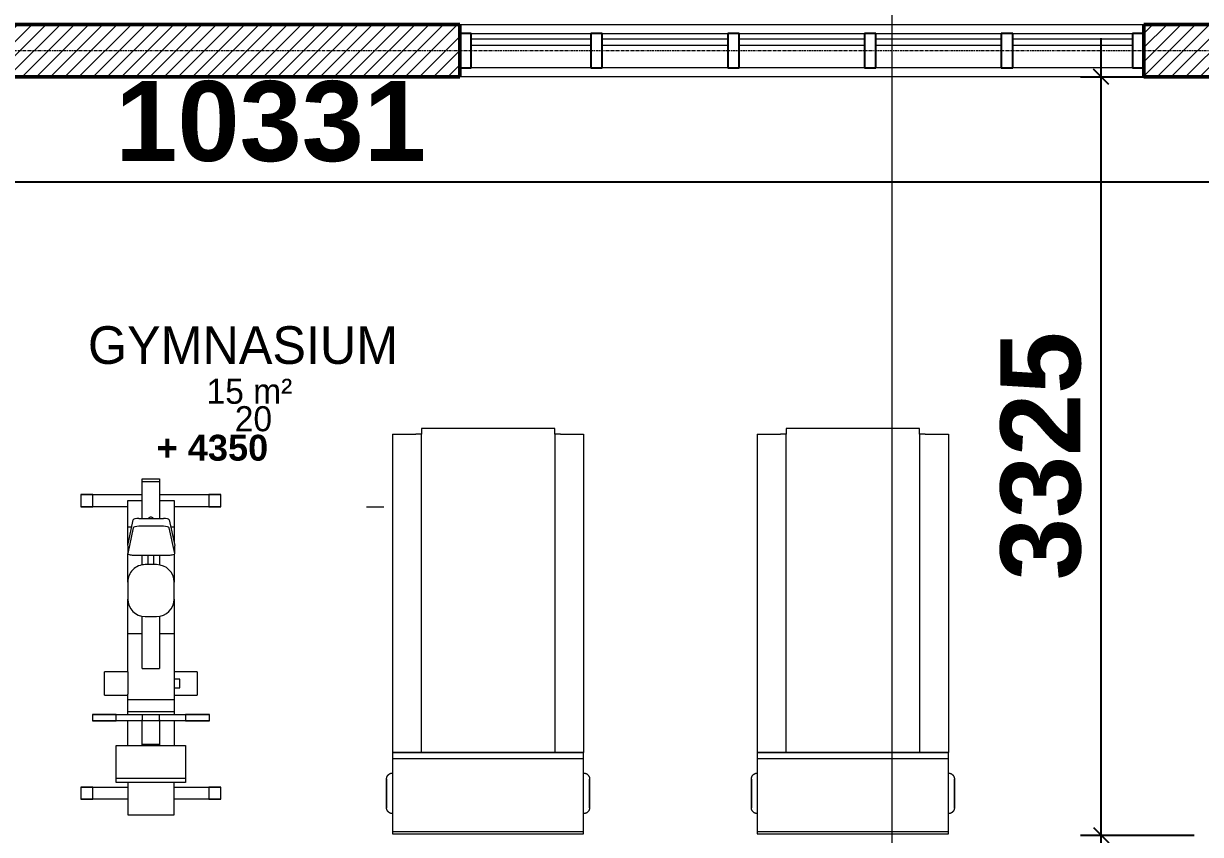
# Model space of a CAD drawing. Header units: inches. Extents: x 22 to 382261, y 22 to 371281.
# Drawn here: x 32001 to 37163, y 178305 to 181861 of the extents above; entities that cross this region are included whole.
import ezdxf

# ---------------------------------------------------------------- set-up
doc = ezdxf.new("R2010")
doc.units = ezdxf.units.IN
doc.header["$MEASUREMENT"] = 0
doc.linetypes.add('Grid Line 1_2_', pattern=[22.225, 12.7, -3.175, 3.175, -3.175])
for name, color, linetype, lineweight in [('A-ANNO-DIMS', 211, 'Continuous', 9), ('A-AREA-IDEN', 2, 'Continuous', 9), ('A-GLAZ-CURT', 52, 'Continuous', 9), ('A-GLAZ-CWMG', 51, 'Continuous', 9), ('A-WALL-PATT', 111, 'Continuous', 9), ('G-ANNO-DIMS', 111, 'Continuous', 9), ('G-ANNO-SYMB', 111, 'Continuous', 9), ('I-WALL', 2, 'Continuous', 9), ('Q-SPCQ', 91, 'Continuous', 9), ('S-GRID', 1, 'Continuous', 9)]:
    doc.layers.add(name, color=color, linetype=linetype, lineweight=lineweight)
doc.styles.add('Arial_B', font='arialbd.ttf', dxfattribs={"height": 350.793651})
doc.styles.add('Arial_B_1', font='arialbd.ttf', dxfattribs={"height": 180.555556})
doc.styles.add('Century Gothic_1', font='GOTHIC.TTF', dxfattribs={"height": 1})
doc.styles.add('Gill Sans MT', font='GIL_____.TTF', dxfattribs={"height": 262.5})
doc.dimstyles.new('2', dxfattribs={"dimscale": 304.8, "dimtxt": 346.888196, "dimasz": 0.221354, "dimexe": 1.338583, "dimexo": 0.0625, "dimgap": 0.278871, "dimtad": 1, "dimdec": 0, "dimzin": 0, "dimdsep": 46, "dimtxsty": 'Arial_B', "dimblk1": 'OBLIQUE', "dimblk2": 'OBLIQUE', "dimsah": 1, "dimcen": 0.09, "dimdle": 0.557743, "dimazin": 0, "dimtfac": 1, "dimtdec": 4, "dimtix": 1, "dimtmove": 0, "dimatfit": 3, "dimfxl": 0.557743, "dimfxlon": 1, "dimtvp": 1, "dimtolj": 1, "dimtzin": 0, "dimarcsym": 2})

# ---------------------------------------------------------------- blocks, each defined once
blk = doc.blocks.new('System Panel - Glazed-443222-02-FIRST FLOOR DIM - PART B')
at = {"layer": 'A-GLAZ-CURT', "lineweight": 18}
for p, q in [((262.5, -24.5), (-262.5, -24.5)), ((-262.5, -24.5), (-262.5, -49.5)), ((-262.5, -49.5), (262.5, -49.5)), ((262.5, -49.5), (262.5, -24.5))]:
    blk.add_line(p, q, dxfattribs=at)
blk = doc.blocks.new('System Panel - Glazed-443223-02-FIRST FLOOR DIM - PART B')
at = {"layer": 'A-GLAZ-CURT', "lineweight": 18}
for p, q in [((275, -24.5), (-275, -24.5)), ((-275, -24.5), (-275, -49.5)), ((-275, -49.5), (275, -49.5)), ((275, -49.5), (275, -24.5))]:
    blk.add_line(p, q, dxfattribs=at)
blk = doc.blocks.new('Rectangular Mullion - 50 x 150mm-443214-02-FIRST FLOOR DIM - PART B')
at = {"layer": 'A-GLAZ-CWMG'}
for p, q in [((9881.2, 12198.2), (10406.2, 12198.2)), ((10406.2, 12048.2), (9881.2, 12048.2))]:
    blk.add_line(p, q, dxfattribs=at)
blk = doc.blocks.new('Rectangular Mullion - 50 x 150mm-443215-02-FIRST FLOOR DIM - PART B')
at = {"layer": 'A-GLAZ-CWMG'}
for p, q in [((9281.2, 12198.2), (9831.2, 12198.2)), ((9831.2, 12048.2), (9281.2, 12048.2))]:
    blk.add_line(p, q, dxfattribs=at)
blk = doc.blocks.new('Rectangular Mullion - 50 x 150mm-443226-02-FIRST FLOOR DIM - PART B')
at = {"layer": 'A-GLAZ-CWMG', "lineweight": 25}
for p, q in [((-50, 75), (0, 75)), ((-50, -75), (-50, 75)), ((0, 75), (0, -75)), ((0, -75), (-50, -75))]:
    blk.add_line(p, q, dxfattribs=at)
blk = doc.blocks.new('Rectangular Mullion - 50 x 150mm-443218-02-FIRST FLOOR DIM - PART B')
at = {"layer": 'A-GLAZ-CWMG', "lineweight": 25}
for p, q in [((-25, 75), (25, 75)), ((-25, -75), (-25, 75)), ((25, 75), (25, -75)), ((25, -75), (-25, -75))]:
    blk.add_line(p, q, dxfattribs=at)
blk = doc.blocks.new('Rectangular Mullion - 50 x 150mm-V7-02-FIRST FLOOR DIM - PART B')
at = {"layer": 'A-GLAZ-CWMG', "lineweight": 25}
for p, q in [((-25, 75), (25, 75)), ((-25, -75), (-25, 75)), ((25, 75), (25, -75)), ((25, -75), (-25, -75))]:
    blk.add_line(p, q, dxfattribs=at)
blk = doc.blocks.new('Rectangular Mullion - 50 x 150mm-443228-02-FIRST FLOOR DIM - PART B')
at = {"layer": 'A-GLAZ-CWMG', "lineweight": 25}
for p, q in [((0, 75), (-50, 75)), ((-50, 75), (-50, -75)), ((0, -75), (0, 75)), ((-50, -75), (0, -75))]:
    blk.add_line(p, q, dxfattribs=at)
blk = doc.blocks.new('Bike-Excercise_Reed - Bike-Excercise_Reed-714075-02-FIRST FLOOR DIM - PART B')
at = {"layer": 'Q-SPCQ'}
for p, q in [((-655.6, 307.1), (-655.6, 254.8)), ((-601.7, 307.1), (-655.6, 307.1)), ((-654, 305.6), (-654, 101.6)), ((-603.2, 101.6), (-603.2, 305.6)), ((-601.7, 254.8), (-601.7, 307.1)), ((627.1, 307), (627.1, 254.8)), ((681, 307), (627.1, 307)), ((628.7, 305.6), (628.7, 101.6)), ((679.5, 38.1), (679.5, 305.6)), ((681, 254.8), (681, 307)), ((-655.6, 254.8), (-601.7, 254.8)), ((-312.1, 256.5), (-312.1, 152.4)), ((-283.5, 256.5), (-312.1, 256.5)), ((-310.4, 254.8), (-310.4, -254.8)), ((-285, -254.8), (-285, 254.8)), ((-283.5, 152.4), (-283.5, 256.5)), ((627.1, 254.8), (681, 254.8)), ((-198.4, 203.2), (-198.4, 101.6)), ((-96.8, 101.6), (-96.8, 203.2)), ((-581.4, 152.4), (-563.4, 152.4)), ((-581.4, -152.4), (-581.4, 152.4)), ((-563.4, 152.4), (-419.7, 152.4)), ((-563.4, 152.4), (-563.4, -152.4)), ((-419.7, 152.4), (-419.7, -152.4)), ((-312.1, 152.4), (-283.5, 152.4)), ((-723.6, 101.6), (-723.6, -101.6)), ((-581.4, 101.6), (-723.6, 101.6)), ((-419.7, 101.6), (-310.4, 101.6)), ((-285.1, 101.6), (-270.5, 101.6)), ((-270.5, 101.6), (-218.1, 101.6)), ((-270.5, 101.6), (-270.5, -101.6)), ((-270.5, 101.6), (-270.5, -101.6)), ((-218.1, 101.6), (-194.7, 101.6)), ((-218.1, 101.6), (-218.1, -101.6)), ((-96.8, 101.6), (71, 101.6)), ((71, 101.6), (222.3, 101.6)), ((71, 101.6), (71, 38.1)), ((297.2, 101.6), (222.3, 101.6)), ((297.2, 101.6), (422.7, 101.6)), ((415.5, 76.3), (415.5, -79.1)), ((456.4, 101.7), (422.1, 101.7)), ((535.5, 77.5), (422.4, 101.7)), ((456.8, 101.7), (569.8, 77.5)), ((457, 101.6), (537.2, 101.6)), ((537.2, 101.6), (654.1, 101.6)), ((537.2, 84.5), (537.2, 101.6)), ((541.7, -55), (541.7, 52.2)), ((576, 52.2), (576, -55)), ((654.1, 101.6), (654.1, 38.1)), ((-419.7, 38.1), (-414.4, 38.1)), ((-414.4, 38.1), (-306.7, 38.1)), ((-414.4, 38.1), (-414.4, -38.1)), ((-304.1, 38.1), (-306.6, 38.1)), ((-301, 38.1), (-304, 38.1)), ((-297.7, 38.1), (-300.9, 38.1)), ((-284.9, 38.1), (-297.6, 38.1)), ((-284.9, -38.1), (-284.9, 38.1)), ((-82.4, 38.1), (147.7, 38.1)), ((-82.4, 38.1), (-82.4, -38.1)), ((146.1, 25.4), (146.1, -25.4)), ((371.8, 38.1), (415.5, 38.1)), ((373.4, -25.4), (373.4, 25.4)), ((412.3, 12.7), (373.4, 12.7)), ((412.3, 12.7), (414.3, 12.7)), ((576, 38.1), (736.9, 38.1)), ((736.9, 38.1), (750, 38.1)), ((736.9, -38.1), (736.9, 38.1)), ((750, 38.1), (750, -38.1)), ((-414.4, -38.1), (-419.7, -38.1)), ((-306.7, -38.1), (-414.4, -38.1)), ((-306.6, -38.1), (-304.1, -38.1)), ((-304, -38.1), (-301, -38.1)), ((-300.9, -38.1), (-297.7, -38.1)), ((-297.6, -38.1), (-284.9, -38.1)), ((147.7, -38.1), (-82.4, -38.1)), ((71, -38.1), (71, -101.6)), ((415.5, -38.1), (371.8, -38.1)), ((373.4, -12.7), (412.3, -12.7)), ((736.9, -38.1), (576, -38.1)), ((654.1, -38.1), (654.1, -101.6)), ((679.5, -305.6), (679.5, -38.1)), ((750, -38.1), (736.9, -38.1)), ((-723.6, -101.6), (-581.4, -101.6)), ((-654, -101.6), (-654, -305.6)), ((-603.2, -305.6), (-603.2, -101.6)), ((-310.3, -101.6), (-419.7, -101.6)), ((-270.5, -101.6), (-285, -101.6)), ((-218.1, -101.6), (-270.5, -101.6)), ((71, -101.6), (-218.1, -101.6)), ((-198.4, -101.6), (-198.4, -203.2)), ((-166.7, -101.6), (-166.7, -127)), ((-128.6, -127), (-128.6, -101.6)), ((-96.8, -203.2), (-96.8, -101.6)), ((222.3, -101.6), (71, -101.6)), ((222.3, -101.6), (297.2, -101.6)), ((419.2, -101.6), (297.2, -101.6)), ((422.4, -104.5), (535.5, -80.3)), ((569.8, -80.3), (456.8, -104.5)), ((537.2, -101.6), (470.2, -101.6)), ((537.2, -101.6), (537.2, -87.3)), ((654.1, -101.6), (537.2, -101.6)), ((628.7, -101.6), (628.7, -305.6)), ((-563.4, -152.4), (-581.4, -152.4)), ((-419.7, -152.4), (-563.4, -152.4)), ((-312.1, -152.4), (-312.1, -256.5)), ((-283.5, -152.4), (-312.1, -152.4)), ((-283.5, -256.5), (-283.5, -152.4)), ((-166.7, -127), (-128.6, -127)), ((422.1, -104.5), (456.4, -104.5)), ((-655.6, -254.8), (-655.6, -307.1)), ((-601.7, -254.8), (-655.6, -254.8)), ((-601.7, -307.1), (-601.7, -254.8)), ((-312.1, -256.5), (-283.5, -256.5)), ((627.1, -254.8), (627.1, -307)), ((681, -254.8), (627.1, -254.8)), ((681, -307), (681, -254.8)), ((-655.6, -307.1), (-601.7, -307.1)), ((627.1, -307), (681, -307))]:
    blk.add_line(p, q, dxfattribs=at)
at = {"layer": 'Q-SPCQ', "flags": 128}
for points in [[(-198.4, 203.2), (-197.7, 203.2), (-195.7, 203.2), (-192.3, 203.2), (-187.7, 203.2), (-182, 203.2), (-175.4, 203.2), (-168, 203.2), (-160.1, 203.2), (-151.8, 203.2), (-143.4, 203.2), (-135.2, 203.2), (-127.2, 203.2), (-119.9, 203.2), (-113.2, 203.2), (-107.5, 203.2), (-103, 203.2), (-99.6, 203.2), (-97.5, 203.2), (-96.8, 203.2)], [(-96.8, 101.6), (-97.5, 101.6), (-99.6, 101.6), (-103, 101.6), (-107.5, 101.6), (-113.2, 101.6), (-119.9, 101.6), (-127.2, 101.6), (-135.2, 101.6), (-143.4, 101.6), (-151.8, 101.6), (-160.1, 101.6), (-168, 101.6), (-175.4, 101.6), (-182, 101.6), (-187.7, 101.6), (-192.3, 101.6), (-194.5, 101.6)], [(415.5, -12.7), (413.8, -12.7), (412.3, -12.7)], [(-96.8, -203.2), (-97.5, -203.2), (-99.6, -203.2), (-103, -203.2), (-107.5, -203.2), (-113.2, -203.2), (-119.9, -203.2), (-127.2, -203.2), (-135.2, -203.2), (-143.4, -203.2), (-151.8, -203.2), (-160.1, -203.2), (-168, -203.2), (-175.4, -203.2), (-182, -203.2), (-187.7, -203.2), (-192.3, -203.2), (-195.7, -203.2), (-197.7, -203.2), (-198.4, -203.2)]]:
    blk.add_lwpolyline(points, dxfattribs=at)
at = {"layer": 'Q-SPCQ'}
for centre, start, end in [((222.3, 25.4), 90, 180), ((297.2, 25.4), 360, 90), ((222.3, -25.4), 180, 270), ((297.2, -25.4), 270, 0)]:
    blk.add_arc(centre, 76.2, start, end, dxfattribs=at)
for centre, major_axis, ratio, start_param, end_param in [((422.1, 76.3), (0, 25.4), 0.258819, 6.227989, 7.853982), ((535.1, 52.2), (0, 25.4), 0.258819, 4.712389, 6.227989), ((569.4, 52.2), (0, 25.4), 0.258819, 4.712389, 6.227989), ((569.6, 0), (0, 12.7), 0.965926, 4.712389, 5.730403), ((569.6, 0), (0, 12.7), 0.965926, 3.694375, 4.712389), ((422.1, -79.1), (0, 25.4), 0.258819, 1.570796, 3.196789), ((535.1, -55), (0, 25.4), 0.258819, 3.196789, 4.712389), ((569.4, -55), (0, 25.4), 0.258819, 3.196789, 4.712389)]:
    blk.add_ellipse(centre, major_axis=major_axis, ratio=ratio, start_param=start_param, end_param=end_param, dxfattribs=at)
blk = doc.blocks.new('Treadmill - Treadmill-719310-02-FIRST FLOOR DIM - PART B')
at = {"layer": 'Q-SPCQ'}
for p, q in [((736.6, 1778), (152.4, 1778)), ((152.4, 1778), (152.4, 1752.6)), ((736.6, 1752.6), (736.6, 1778)), ((25.4, 1752.6), (127, 1752.6)), ((25.4, 1752.6), (25.4, 356.6)), ((152.4, 1752.6), (127, 1752.6)), ((152.4, 356.6), (152.4, 1752.6)), ((152.4, 356.6), (152.4, 1752.6)), ((736.6, 1752.6), (736.6, 356.4)), ((736.6, 1752.6), (736.6, 356.4)), ((762, 1752.6), (736.6, 1752.6)), ((762, 1752.6), (863.6, 1752.6)), ((863.6, 1752.6), (863.6, 356.6)), ((863.6, 356.6), (25.4, 356.6)), ((25.4, 356.6), (25.4, 330.6)), ((25.4, 356.6), (863.6, 356.6)), ((25.4, 330.6), (25.4, 10.4)), ((25.4, 330.6), (863.6, 330.6)), ((863.6, 330.6), (863.6, 356.6)), ((863.6, 10.4), (863.6, 330.6)), ((25.4, 10.4), (25.4, 0)), ((25.4, 10.4), (863.6, 10.4)), ((25.4, 0), (863.6, 0)), ((863.6, 0), (863.6, 10.4))]:
    blk.add_line(p, q, dxfattribs=at)
at = {"layer": 'Q-SPCQ', "flags": 128}
for points in [[(-0.7, 240.6), (-0.7, 241.7), (-0.6, 242.7), (-0.5, 243.8), (-0.4, 244.8), (-0.2, 245.8), (0, 246.8), (0.3, 247.8), (0.6, 248.8), (0.9, 249.8), (1.3, 250.8), (1.8, 251.7), (2.2, 252.7), (2.7, 253.6), (3.2, 254.5), (3.8, 255.4), (4.4, 256.2), (5.1, 257), (5.7, 257.8), (6.4, 258.6), (7.2, 259.3), (7.9, 260), (8.7, 260.7), (9.5, 261.4), (10.4, 262), (11.2, 262.6), (12.1, 263.1), (13, 263.6), (14, 264.1), (14.9, 264.5), (15.9, 264.9), (16.9, 265.3), (17.9, 265.6), (18.9, 265.9), (19.9, 266.1), (20.9, 266.3), (21.9, 266.5), (23, 266.6), (24, 266.7), (25, 266.7), (25.3, 266.7)], [(863.7, 266.7), (864.7, 266.7), (865.8, 266.6), (866.8, 266.5), (867.8, 266.4), (868.8, 266.2), (869.9, 266), (870.9, 265.7), (871.9, 265.4), (872.9, 265), (873.8, 264.6), (874.8, 264.2), (875.7, 263.8), (876.6, 263.3), (877.5, 262.7), (878.4, 262.1), (879.2, 261.5), (880.1, 260.9), (880.9, 260.2), (881.6, 259.5), (882.4, 258.8), (883.1, 258), (883.8, 257.2), (884.4, 256.4), (885, 255.6), (885.6, 254.7), (886.1, 253.8), (886.7, 252.9), (887.1, 252), (887.6, 251), (888, 250.1), (888.3, 249.1), (888.6, 248.1), (888.9, 247.1), (889.2, 246.1), (889.4, 245.1), (889.5, 244), (889.6, 243), (889.7, 242), (889.7, 240.9), (889.7, 240.6)], [(-0.7, 177.8), (-0.7, 180.3), (-0.7, 182.8), (-0.7, 185.3), (-0.7, 187.8), (-0.7, 190.3), (-0.7, 192.7), (-0.7, 195.2), (-0.7, 197.6), (-0.7, 199.9), (-0.7, 202.3), (-0.7, 204.6), (-0.7, 206.8), (-0.7, 209), (-0.7, 211.2), (-0.7, 213.3), (-0.7, 215.3), (-0.7, 217.3), (-0.7, 219.2), (-0.7, 221.1), (-0.7, 222.9), (-0.7, 224.6), (-0.7, 226.2), (-0.7, 227.8), (-0.7, 229.3), (-0.7, 230.7), (-0.7, 232), (-0.7, 233.2), (-0.7, 234.4), (-0.7, 235.4), (-0.7, 236.4), (-0.7, 237.2), (-0.7, 238), (-0.7, 238.7), (-0.7, 239.2), (-0.7, 239.7), (-0.7, 240.1), (-0.7, 240.4), (-0.7, 240.6), (-0.7, 240.6), (-0.7, 240.6)], [(-0.7, 240.6), (-0.7, 240.6), (-0.7, 240.4), (-0.7, 240.2), (-0.7, 239.8), (-0.7, 239.4), (-0.7, 238.8), (-0.7, 238.2), (-0.7, 237.4), (-0.7, 236.6), (-0.7, 235.7), (-0.7, 234.7), (-0.7, 233.5), (-0.7, 232.3), (-0.7, 231), (-0.7, 229.7), (-0.7, 228.2), (-0.7, 226.7), (-0.7, 225), (-0.7, 223.3), (-0.7, 221.6), (-0.7, 219.7), (-0.7, 217.8), (-0.7, 215.9), (-0.7, 213.8), (-0.7, 211.8), (-0.7, 209.6), (-0.7, 207.4), (-0.7, 205.2), (-0.7, 202.9), (-0.7, 200.6), (-0.7, 198.2), (-0.7, 195.8), (-0.7, 193.4), (-0.7, 190.9), (-0.7, 188.5), (-0.7, 186), (-0.7, 183.5), (-0.7, 181), (-0.7, 178.5), (-0.7, 177.8)], [(889.7, 177.8), (889.7, 180.3), (889.7, 182.8), (889.7, 185.3), (889.7, 187.8), (889.7, 190.3), (889.7, 192.7), (889.7, 195.2), (889.7, 197.6), (889.7, 199.9), (889.7, 202.3), (889.7, 204.6), (889.7, 206.8), (889.7, 209), (889.7, 211.2), (889.7, 213.3), (889.7, 215.3), (889.7, 217.3), (889.7, 219.2), (889.7, 221.1), (889.7, 222.9), (889.7, 224.6), (889.7, 226.2), (889.7, 227.8), (889.7, 229.3), (889.7, 230.7), (889.7, 232), (889.7, 233.2), (889.7, 234.4), (889.7, 235.4), (889.7, 236.4), (889.7, 237.2), (889.7, 238), (889.7, 238.7), (889.7, 239.2), (889.7, 239.7), (889.7, 240.1), (889.7, 240.4), (889.7, 240.6), (889.7, 240.6), (889.7, 240.6)], [(889.7, 240.6), (889.7, 240.6), (889.7, 240.4), (889.7, 240.2), (889.7, 239.8), (889.7, 239.4), (889.7, 238.8), (889.7, 238.2), (889.7, 237.4), (889.7, 236.6), (889.7, 235.7), (889.7, 234.7), (889.7, 233.5), (889.7, 232.3), (889.7, 231), (889.7, 229.7), (889.7, 228.2), (889.7, 226.7), (889.7, 225), (889.7, 223.3), (889.7, 221.6), (889.7, 219.7), (889.7, 217.8), (889.7, 215.9), (889.7, 213.8), (889.7, 211.8), (889.7, 209.6), (889.7, 207.4), (889.7, 205.2), (889.7, 202.9), (889.7, 200.6), (889.7, 198.2), (889.7, 195.8), (889.7, 193.4), (889.7, 190.9), (889.7, 188.5), (889.7, 186), (889.7, 183.5), (889.7, 181), (889.7, 178.5), (889.7, 177.8)], [(-0.7, 177.8), (-0.7, 175.3), (-0.7, 172.8), (-0.7, 170.3), (-0.7, 167.8), (-0.7, 165.3), (-0.7, 162.9), (-0.7, 160.4), (-0.7, 158), (-0.7, 155.7), (-0.7, 153.3), (-0.7, 151), (-0.7, 148.8), (-0.7, 146.6), (-0.7, 144.4), (-0.7, 142.3), (-0.7, 140.3), (-0.7, 138.3), (-0.7, 136.4), (-0.7, 134.5), (-0.7, 132.7), (-0.7, 131), (-0.7, 129.4), (-0.7, 127.8), (-0.7, 126.3), (-0.7, 124.9), (-0.7, 123.6), (-0.7, 122.4), (-0.7, 121.2), (-0.7, 120.2), (-0.7, 119.2), (-0.7, 118.4), (-0.7, 117.6), (-0.7, 116.9), (-0.7, 116.4), (-0.7, 115.9), (-0.7, 115.5), (-0.7, 115.2), (-0.7, 115), (-0.7, 115), (-0.7, 115)], [(-0.7, 115), (-0.7, 115), (-0.7, 115.2), (-0.7, 115.4), (-0.7, 115.8), (-0.7, 116.2), (-0.7, 116.8), (-0.7, 117.4), (-0.7, 118.2), (-0.7, 119), (-0.7, 119.9), (-0.7, 120.9), (-0.7, 122.1), (-0.7, 123.3), (-0.7, 124.6), (-0.7, 125.9), (-0.7, 127.4), (-0.7, 128.9), (-0.7, 130.6), (-0.7, 132.3), (-0.7, 134), (-0.7, 135.9), (-0.7, 137.8), (-0.7, 139.7), (-0.7, 141.8), (-0.7, 143.8), (-0.7, 146), (-0.7, 148.2), (-0.7, 150.4), (-0.7, 152.7), (-0.7, 155), (-0.7, 157.4), (-0.7, 159.8), (-0.7, 162.2), (-0.7, 164.7), (-0.7, 167.1), (-0.7, 169.6), (-0.7, 172.1), (-0.7, 174.6), (-0.7, 177.1), (-0.7, 177.8)], [(889.7, 177.8), (889.7, 175.3), (889.7, 172.8), (889.7, 170.3), (889.7, 167.8), (889.7, 165.3), (889.7, 162.9), (889.7, 160.4), (889.7, 158), (889.7, 155.7), (889.7, 153.3), (889.7, 151), (889.7, 148.8), (889.7, 146.6), (889.7, 144.4), (889.7, 142.3), (889.7, 140.3), (889.7, 138.3), (889.7, 136.4), (889.7, 134.5), (889.7, 132.7), (889.7, 131), (889.7, 129.4), (889.7, 127.8), (889.7, 126.3), (889.7, 124.9), (889.7, 123.6), (889.7, 122.4), (889.7, 121.2), (889.7, 120.2), (889.7, 119.2), (889.7, 118.4), (889.7, 117.6), (889.7, 116.9), (889.7, 116.4), (889.7, 115.9), (889.7, 115.5), (889.7, 115.2), (889.7, 115), (889.7, 115), (889.7, 115)], [(889.7, 115), (889.7, 115), (889.7, 115.2), (889.7, 115.4), (889.7, 115.8), (889.7, 116.2), (889.7, 116.8), (889.7, 117.4), (889.7, 118.2), (889.7, 119), (889.7, 119.9), (889.7, 120.9), (889.7, 122.1), (889.7, 123.3), (889.7, 124.6), (889.7, 125.9), (889.7, 127.4), (889.7, 128.9), (889.7, 130.6), (889.7, 132.3), (889.7, 134), (889.7, 135.9), (889.7, 137.8), (889.7, 139.7), (889.7, 141.8), (889.7, 143.8), (889.7, 146), (889.7, 148.2), (889.7, 150.4), (889.7, 152.7), (889.7, 155), (889.7, 157.4), (889.7, 159.8), (889.7, 162.2), (889.7, 164.7), (889.7, 167.1), (889.7, 169.6), (889.7, 172.1), (889.7, 174.6), (889.7, 177.1), (889.7, 177.8)], [(25.3, 88.9), (24.3, 88.9), (23.2, 89), (22.2, 89.1), (21.2, 89.2), (20.2, 89.4), (19.1, 89.6), (18.1, 89.9), (17.1, 90.2), (16.1, 90.6), (15.2, 91), (14.2, 91.4), (13.3, 91.8), (12.4, 92.3), (11.5, 92.9), (10.6, 93.5), (9.8, 94.1), (8.9, 94.7), (8.1, 95.4), (7.4, 96.1), (6.6, 96.8), (5.9, 97.6), (5.2, 98.4), (4.6, 99.2), (4, 100), (3.4, 100.9), (2.9, 101.8), (2.3, 102.7), (1.9, 103.6), (1.4, 104.6), (1, 105.5), (0.7, 106.5), (0.4, 107.5), (0.1, 108.5), (-0.2, 109.5), (-0.4, 110.5), (-0.5, 111.6), (-0.6, 112.6), (-0.7, 113.6), (-0.7, 114.7), (-0.7, 115)], [(889.7, 115), (889.7, 113.9), (889.6, 112.9), (889.5, 111.8), (889.4, 110.8), (889.2, 109.8), (889, 108.8), (888.7, 107.8), (888.4, 106.8), (888.1, 105.8), (887.7, 104.8), (887.2, 103.9), (886.8, 102.9), (886.3, 102), (885.8, 101.1), (885.2, 100.2), (884.6, 99.4), (883.9, 98.6), (883.3, 97.8), (882.6, 97), (881.8, 96.3), (881.1, 95.6), (880.3, 94.9), (879.5, 94.2), (878.6, 93.6), (877.8, 93), (876.9, 92.5), (876, 92), (875, 91.5), (874.1, 91.1), (873.1, 90.7), (872.1, 90.3), (871.1, 90), (870.1, 89.7), (869.1, 89.5), (868.1, 89.3), (867.1, 89.1), (866, 89), (865, 88.9), (864, 88.9), (863.7, 88.9)]]:
    blk.add_lwpolyline(points, dxfattribs=at)
blk = doc.blocks.new('Treadmill - Treadmill-V20-02-FIRST FLOOR DIM - PART B')
at = {"layer": 'Q-SPCQ'}
for p, q in [((736.6, 1778), (152.4, 1778)), ((152.4, 1778), (152.4, 1752.6)), ((736.6, 1752.6), (736.6, 1778)), ((25.4, 1752.6), (127, 1752.6)), ((25.4, 1752.6), (25.4, 356.6)), ((152.4, 1752.6), (127, 1752.6)), ((152.4, 356.6), (152.4, 1752.6)), ((152.4, 356.6), (152.4, 1752.6)), ((736.6, 1752.6), (736.6, 356.4)), ((736.6, 1752.6), (736.6, 356.4)), ((762, 1752.6), (736.6, 1752.6)), ((762, 1752.6), (863.6, 1752.6)), ((863.6, 1752.6), (863.6, 356.6)), ((863.6, 356.6), (25.4, 356.6)), ((25.4, 356.6), (25.4, 330.6)), ((25.4, 356.6), (863.6, 356.6)), ((25.4, 330.6), (25.4, 10.4)), ((25.4, 330.6), (863.6, 330.6)), ((863.6, 330.6), (863.6, 356.6)), ((863.6, 10.4), (863.6, 330.6)), ((25.4, 10.4), (25.4, 0)), ((25.4, 10.4), (863.6, 10.4)), ((25.4, 0), (863.6, 0)), ((863.6, 0), (863.6, 10.4))]:
    blk.add_line(p, q, dxfattribs=at)
at = {"layer": 'Q-SPCQ', "flags": 128}
for points in [[(-0.7, 240.6), (-0.7, 241.7), (-0.6, 242.7), (-0.5, 243.8), (-0.4, 244.8), (-0.2, 245.8), (0, 246.8), (0.3, 247.8), (0.6, 248.8), (0.9, 249.8), (1.3, 250.8), (1.8, 251.7), (2.2, 252.7), (2.7, 253.6), (3.2, 254.5), (3.8, 255.4), (4.4, 256.2), (5.1, 257), (5.7, 257.8), (6.4, 258.6), (7.2, 259.3), (7.9, 260), (8.7, 260.7), (9.5, 261.4), (10.4, 262), (11.2, 262.6), (12.1, 263.1), (13, 263.6), (14, 264.1), (14.9, 264.5), (15.9, 264.9), (16.9, 265.3), (17.9, 265.6), (18.9, 265.9), (19.9, 266.1), (20.9, 266.3), (21.9, 266.5), (23, 266.6), (24, 266.7), (25, 266.7), (25.3, 266.7)], [(863.7, 266.7), (864.7, 266.7), (865.8, 266.6), (866.8, 266.5), (867.8, 266.4), (868.8, 266.2), (869.9, 266), (870.9, 265.7), (871.9, 265.4), (872.9, 265), (873.8, 264.6), (874.8, 264.2), (875.7, 263.8), (876.6, 263.3), (877.5, 262.7), (878.4, 262.1), (879.2, 261.5), (880.1, 260.9), (880.9, 260.2), (881.6, 259.5), (882.4, 258.8), (883.1, 258), (883.8, 257.2), (884.4, 256.4), (885, 255.6), (885.6, 254.7), (886.1, 253.8), (886.7, 252.9), (887.1, 252), (887.6, 251), (888, 250.1), (888.3, 249.1), (888.6, 248.1), (888.9, 247.1), (889.2, 246.1), (889.4, 245.1), (889.5, 244), (889.6, 243), (889.7, 242), (889.7, 240.9), (889.7, 240.6)], [(-0.7, 177.8), (-0.7, 180.3), (-0.7, 182.8), (-0.7, 185.3), (-0.7, 187.8), (-0.7, 190.3), (-0.7, 192.7), (-0.7, 195.2), (-0.7, 197.6), (-0.7, 199.9), (-0.7, 202.3), (-0.7, 204.6), (-0.7, 206.8), (-0.7, 209), (-0.7, 211.2), (-0.7, 213.3), (-0.7, 215.3), (-0.7, 217.3), (-0.7, 219.2), (-0.7, 221.1), (-0.7, 222.9), (-0.7, 224.6), (-0.7, 226.2), (-0.7, 227.8), (-0.7, 229.3), (-0.7, 230.7), (-0.7, 232), (-0.7, 233.2), (-0.7, 234.4), (-0.7, 235.4), (-0.7, 236.4), (-0.7, 237.2), (-0.7, 238), (-0.7, 238.7), (-0.7, 239.2), (-0.7, 239.7), (-0.7, 240.1), (-0.7, 240.4), (-0.7, 240.6), (-0.7, 240.6), (-0.7, 240.6)], [(-0.7, 240.6), (-0.7, 240.6), (-0.7, 240.4), (-0.7, 240.2), (-0.7, 239.8), (-0.7, 239.4), (-0.7, 238.8), (-0.7, 238.2), (-0.7, 237.4), (-0.7, 236.6), (-0.7, 235.7), (-0.7, 234.7), (-0.7, 233.5), (-0.7, 232.3), (-0.7, 231), (-0.7, 229.7), (-0.7, 228.2), (-0.7, 226.7), (-0.7, 225), (-0.7, 223.3), (-0.7, 221.6), (-0.7, 219.7), (-0.7, 217.8), (-0.7, 215.9), (-0.7, 213.8), (-0.7, 211.8), (-0.7, 209.6), (-0.7, 207.4), (-0.7, 205.2), (-0.7, 202.9), (-0.7, 200.6), (-0.7, 198.2), (-0.7, 195.8), (-0.7, 193.4), (-0.7, 190.9), (-0.7, 188.5), (-0.7, 186), (-0.7, 183.5), (-0.7, 181), (-0.7, 178.5), (-0.7, 177.8)], [(889.7, 177.8), (889.7, 180.3), (889.7, 182.8), (889.7, 185.3), (889.7, 187.8), (889.7, 190.3), (889.7, 192.7), (889.7, 195.2), (889.7, 197.6), (889.7, 199.9), (889.7, 202.3), (889.7, 204.6), (889.7, 206.8), (889.7, 209), (889.7, 211.2), (889.7, 213.3), (889.7, 215.3), (889.7, 217.3), (889.7, 219.2), (889.7, 221.1), (889.7, 222.9), (889.7, 224.6), (889.7, 226.2), (889.7, 227.8), (889.7, 229.3), (889.7, 230.7), (889.7, 232), (889.7, 233.2), (889.7, 234.4), (889.7, 235.4), (889.7, 236.4), (889.7, 237.2), (889.7, 238), (889.7, 238.7), (889.7, 239.2), (889.7, 239.7), (889.7, 240.1), (889.7, 240.4), (889.7, 240.6), (889.7, 240.6), (889.7, 240.6)], [(889.7, 240.6), (889.7, 240.6), (889.7, 240.4), (889.7, 240.2), (889.7, 239.8), (889.7, 239.4), (889.7, 238.8), (889.7, 238.2), (889.7, 237.4), (889.7, 236.6), (889.7, 235.7), (889.7, 234.7), (889.7, 233.5), (889.7, 232.3), (889.7, 231), (889.7, 229.7), (889.7, 228.2), (889.7, 226.7), (889.7, 225), (889.7, 223.3), (889.7, 221.6), (889.7, 219.7), (889.7, 217.8), (889.7, 215.9), (889.7, 213.8), (889.7, 211.8), (889.7, 209.6), (889.7, 207.4), (889.7, 205.2), (889.7, 202.9), (889.7, 200.6), (889.7, 198.2), (889.7, 195.8), (889.7, 193.4), (889.7, 190.9), (889.7, 188.5), (889.7, 186), (889.7, 183.5), (889.7, 181), (889.7, 178.5), (889.7, 177.8)], [(-0.7, 177.8), (-0.7, 175.3), (-0.7, 172.8), (-0.7, 170.3), (-0.7, 167.8), (-0.7, 165.3), (-0.7, 162.9), (-0.7, 160.4), (-0.7, 158), (-0.7, 155.7), (-0.7, 153.3), (-0.7, 151), (-0.7, 148.8), (-0.7, 146.6), (-0.7, 144.4), (-0.7, 142.3), (-0.7, 140.3), (-0.7, 138.3), (-0.7, 136.4), (-0.7, 134.5), (-0.7, 132.7), (-0.7, 131), (-0.7, 129.4), (-0.7, 127.8), (-0.7, 126.3), (-0.7, 124.9), (-0.7, 123.6), (-0.7, 122.4), (-0.7, 121.2), (-0.7, 120.2), (-0.7, 119.2), (-0.7, 118.4), (-0.7, 117.6), (-0.7, 116.9), (-0.7, 116.4), (-0.7, 115.9), (-0.7, 115.5), (-0.7, 115.2), (-0.7, 115), (-0.7, 115), (-0.7, 115)], [(-0.7, 115), (-0.7, 115), (-0.7, 115.2), (-0.7, 115.4), (-0.7, 115.8), (-0.7, 116.2), (-0.7, 116.8), (-0.7, 117.4), (-0.7, 118.2), (-0.7, 119), (-0.7, 119.9), (-0.7, 120.9), (-0.7, 122.1), (-0.7, 123.3), (-0.7, 124.6), (-0.7, 125.9), (-0.7, 127.4), (-0.7, 128.9), (-0.7, 130.6), (-0.7, 132.3), (-0.7, 134), (-0.7, 135.9), (-0.7, 137.8), (-0.7, 139.7), (-0.7, 141.8), (-0.7, 143.8), (-0.7, 146), (-0.7, 148.2), (-0.7, 150.4), (-0.7, 152.7), (-0.7, 155), (-0.7, 157.4), (-0.7, 159.8), (-0.7, 162.2), (-0.7, 164.7), (-0.7, 167.1), (-0.7, 169.6), (-0.7, 172.1), (-0.7, 174.6), (-0.7, 177.1), (-0.7, 177.8)], [(889.7, 177.8), (889.7, 175.3), (889.7, 172.8), (889.7, 170.3), (889.7, 167.8), (889.7, 165.3), (889.7, 162.9), (889.7, 160.4), (889.7, 158), (889.7, 155.7), (889.7, 153.3), (889.7, 151), (889.7, 148.8), (889.7, 146.6), (889.7, 144.4), (889.7, 142.3), (889.7, 140.3), (889.7, 138.3), (889.7, 136.4), (889.7, 134.5), (889.7, 132.7), (889.7, 131), (889.7, 129.4), (889.7, 127.8), (889.7, 126.3), (889.7, 124.9), (889.7, 123.6), (889.7, 122.4), (889.7, 121.2), (889.7, 120.2), (889.7, 119.2), (889.7, 118.4), (889.7, 117.6), (889.7, 116.9), (889.7, 116.4), (889.7, 115.9), (889.7, 115.5), (889.7, 115.2), (889.7, 115), (889.7, 115), (889.7, 115)], [(889.7, 115), (889.7, 115), (889.7, 115.2), (889.7, 115.4), (889.7, 115.8), (889.7, 116.2), (889.7, 116.8), (889.7, 117.4), (889.7, 118.2), (889.7, 119), (889.7, 119.9), (889.7, 120.9), (889.7, 122.1), (889.7, 123.3), (889.7, 124.6), (889.7, 125.9), (889.7, 127.4), (889.7, 128.9), (889.7, 130.6), (889.7, 132.3), (889.7, 134), (889.7, 135.9), (889.7, 137.8), (889.7, 139.7), (889.7, 141.8), (889.7, 143.8), (889.7, 146), (889.7, 148.2), (889.7, 150.4), (889.7, 152.7), (889.7, 155), (889.7, 157.4), (889.7, 159.8), (889.7, 162.2), (889.7, 164.7), (889.7, 167.1), (889.7, 169.6), (889.7, 172.1), (889.7, 174.6), (889.7, 177.1), (889.7, 177.8)], [(25.3, 88.9), (24.3, 88.9), (23.2, 89), (22.2, 89.1), (21.2, 89.2), (20.2, 89.4), (19.1, 89.6), (18.1, 89.9), (17.1, 90.2), (16.1, 90.6), (15.2, 91), (14.2, 91.4), (13.3, 91.8), (12.4, 92.3), (11.5, 92.9), (10.6, 93.5), (9.8, 94.1), (8.9, 94.7), (8.1, 95.4), (7.4, 96.1), (6.6, 96.8), (5.9, 97.6), (5.2, 98.4), (4.6, 99.2), (4, 100), (3.4, 100.9), (2.9, 101.8), (2.3, 102.7), (1.9, 103.6), (1.4, 104.6), (1, 105.5), (0.7, 106.5), (0.4, 107.5), (0.1, 108.5), (-0.2, 109.5), (-0.4, 110.5), (-0.5, 111.6), (-0.6, 112.6), (-0.7, 113.6), (-0.7, 114.7), (-0.7, 115)], [(889.7, 115), (889.7, 113.9), (889.6, 112.9), (889.5, 111.8), (889.4, 110.8), (889.2, 109.8), (889, 108.8), (888.7, 107.8), (888.4, 106.8), (888.1, 105.8), (887.7, 104.8), (887.2, 103.9), (886.8, 102.9), (886.3, 102), (885.8, 101.1), (885.2, 100.2), (884.6, 99.4), (883.9, 98.6), (883.3, 97.8), (882.6, 97), (881.8, 96.3), (881.1, 95.6), (880.3, 94.9), (879.5, 94.2), (878.6, 93.6), (877.8, 93), (876.9, 92.5), (876, 92), (875, 91.5), (874.1, 91.1), (873.1, 90.7), (872.1, 90.3), (871.1, 90), (870.1, 89.7), (869.1, 89.5), (868.1, 89.3), (867.1, 89.1), (866, 89), (865, 88.9), (864, 88.9), (863.7, 88.9)]]:
    blk.add_lwpolyline(points, dxfattribs=at)
blk = doc.blocks.new('_Oblique')
at = {"color": 0, "linetype": 'ByBlock', "lineweight": -2}
blk.add_line((-0.5, -0.5), (0.5, 0.5), dxfattribs=at)
blk = doc.blocks.new('*D5489')
at = {"layer": 'A-ANNO-DIMS', "color": 0, "lineweight": -2, "transparency": 16777216}
for p, q in [((27919.5, 181257.4), (27919.5, 180758.4)), ((38250.3, 181257.4), (38250.3, 180758.4)), ((27749.5, 181166.4), (38420.3, 181166.4))]:
    blk.add_line(p, q, dxfattribs=at)
at = {"layer": 'Defpoints', "color": 0, "transparency": 16777216}
for p in [(27919.5, 181276.4), (38250.3, 181276.4), (38250.3, 181166.4)]:
    blk.add_point(p, dxfattribs=at)
at = {"layer": 'A-ANNO-DIMS', "color": 0, "lineweight": -2, "transparency": 16777216, "xscale": 67.46874999999999, "yscale": 67.46874999999999, "zscale": 67.46874999999999, "rotation": 180}
blk.add_blockref('_Oblique', (27919.5, 181166.4), dxfattribs=at)
at = {"layer": 'A-ANNO-DIMS', "color": 0, "lineweight": -2, "transparency": 16777216, "xscale": 67.46874999999999, "yscale": 67.46874999999999, "zscale": 67.46874999999999}
blk.add_blockref('_Oblique', (38250.3, 181166.4), dxfattribs=at)
at = {"layer": 'A-ANNO-DIMS', "color": 0, "transparency": 16777216, "insert": (33084.9, 181430.5), "char_height": 350.79, "width": 1026.089, "attachment_point": 5, "style": 'Arial_B'}
blk.add_mtext('\\A1;10331', dxfattribs=at)
blk = doc.blocks.new('*D5541')
at = {"layer": 'A-ANNO-DIMS', "color": 0, "lineweight": -2, "transparency": 16777216}
for p, q in [((36728.1, 178132), (36728.1, 181797)), ((36637.2, 181627), (37136.1, 181627)), ((36637.2, 178302), (37136.1, 178302))]:
    blk.add_line(p, q, dxfattribs=at)
at = {"layer": 'Defpoints', "color": 0, "transparency": 16777216}
for p in [(36618.1, 181627), (36728.1, 181627), (36618.1, 178302)]:
    blk.add_point(p, dxfattribs=at)
at = {"layer": 'A-ANNO-DIMS', "color": 0, "lineweight": -2, "transparency": 16777216, "xscale": 67.46874999999999, "yscale": 67.46874999999999, "zscale": 67.46874999999999}
for p, rotation in [((36728.1, 181627), 90), ((36728.1, 178302), 270)]:
    blk.add_blockref('_Oblique', p, dxfattribs=dict(at, rotation=rotation))
at = {"layer": 'A-ANNO-DIMS', "color": 0, "transparency": 16777216, "insert": (36464, 179964.5), "char_height": 350.79, "width": 820.872, "attachment_point": 5, "rotation": 90, "style": 'Arial_B'}
blk.add_mtext('\\A1;3325', dxfattribs=at)

msp = doc.modelspace()

# ---------------------------------------------------------------- hatches: boundary and pattern name
at = {"layer": 'A-WALL-PATT'}
h = msp.add_hatch(dxfattribs=at)
h.set_pattern_fill('FP_1', color=256, style=0, pattern_type=2)
h.set_pattern_definition([(45, (26458.296, 169618.836), (-31.1127, 31.1127), [])])
h.paths.add_polyline_path([(27919.5, 181627), (28814.5, 181627), (28814.5, 181857), (27919.5, 181857)])
h.paths.add_polyline_path([(38250.3, 181627), (38249.9, 181857), (36914.5, 181857), (36914.5, 181627)])
h.paths.add_polyline_path([(31814.5, 181627), (33914.5, 181627), (33914.5, 181857), (31814.5, 181857)])

# ---------------------------------------------------------------- linework, layer by layer
at = {"layer": 'G-ANNO-DIMS'}
msp.add_line((33504.7, 179741.4), (33581.8, 179741.4), dxfattribs=at)
at = {"layer": 'G-ANNO-SYMB'}
msp.add_line((35809.3, 183618.4), (35809.3, 162405.5), dxfattribs=at)
at = {"layer": 'I-WALL', "lineweight": 50}
for p, q in [((33914.5, 181857), (31814.5, 181857)), ((33914.5, 181627), (33914.5, 181857)), ((38249.9, 181857), (36914.5, 181857)), ((36914.5, 181857), (36914.5, 181627)), ((31814.5, 181627), (33914.5, 181627)), ((36914.5, 181627), (38250.3, 181627))]:
    msp.add_line(p, q, dxfattribs=at)
at = {"layer": 'I-WALL'}
for p, q in [((33914.5, 181857), (36914.5, 181857)), ((36914.5, 181627), (33914.5, 181627))]:
    msp.add_line(p, q, dxfattribs=at)
at = {"layer": 'S-GRID', "linetype": 'Grid Line 1_2_'}
msp.add_line((13374.5, 181742), (52337.5, 181742), dxfattribs=at)

# ---------------------------------------------------------------- block references
at = {"layer": 'A-GLAZ-CURT', "rotation": 180}
for name, p in [('System Panel - Glazed-443222-02-FIRST FLOOR DIM - PART B', (34227, 181742)), ('System Panel - Glazed-443223-02-FIRST FLOOR DIM - PART B', (34814.5, 181742)), ('System Panel - Glazed-443223-02-FIRST FLOOR DIM - PART B', (35414.5, 181742)), ('System Panel - Glazed-443223-02-FIRST FLOOR DIM - PART B', (36014.5, 181742)), ('System Panel - Glazed-443222-02-FIRST FLOOR DIM - PART B', (36602, 181742))]:
    msp.add_blockref(name, p, dxfattribs=at)
at = {"layer": 'A-GLAZ-CWMG', "extrusion": (0, 0, -1)}
for name, p in [('Rectangular Mullion - 50 x 150mm-443226-02-FIRST FLOOR DIM - PART B', (-33914.5, 181742)), ('Rectangular Mullion - 50 x 150mm-V7-02-FIRST FLOOR DIM - PART B', (-34514.5, 181742)), ('Rectangular Mullion - 50 x 150mm-443218-02-FIRST FLOOR DIM - PART B', (-35114.5, 181742)), ('Rectangular Mullion - 50 x 150mm-443218-02-FIRST FLOOR DIM - PART B', (-35714.5, 181742)), ('Rectangular Mullion - 50 x 150mm-443218-02-FIRST FLOOR DIM - PART B', (-36314.5, 181742))]:
    msp.add_blockref(name, p, dxfattribs=at)
at = {"layer": 'A-GLAZ-CWMG'}
for name, p in [('Rectangular Mullion - 50 x 150mm-443214-02-FIRST FLOOR DIM - PART B', (24083.3, 169618.8)), ('Rectangular Mullion - 50 x 150mm-443215-02-FIRST FLOOR DIM - PART B', (25258.3, 169618.8)), ('Rectangular Mullion - 50 x 150mm-443215-02-FIRST FLOOR DIM - PART B', (25858.3, 169618.8)), ('Rectangular Mullion - 50 x 150mm-443215-02-FIRST FLOOR DIM - PART B', (26458.3, 169618.8)), ('Rectangular Mullion - 50 x 150mm-443214-02-FIRST FLOOR DIM - PART B', (26458.3, 169618.8)), ('Rectangular Mullion - 50 x 150mm-443228-02-FIRST FLOOR DIM - PART B', (36914.5, 181742))]:
    msp.add_blockref(name, p, dxfattribs=at)
at = {"layer": 'Q-SPCQ'}
for name, p in [('Treadmill - Treadmill-719310-02-FIRST FLOOR DIM - PART B', (33594.1, 178307)), ('Treadmill - Treadmill-V20-02-FIRST FLOOR DIM - PART B', (35194.1, 178307))]:
    msp.add_blockref(name, p, dxfattribs=at)
at = {"layer": 'Q-SPCQ', "rotation": 89.9999999999995}
msp.add_blockref('Bike-Excercise_Reed - Bike-Excercise_Reed-714075-02-FIRST FLOOR DIM - PART B', (32559.5, 179114.3), dxfattribs=at)

# ---------------------------------------------------------------- texts
at = {"layer": 'A-AREA-IDEN', "attachment_point": 1}
for s, insert, char_height, width, style in [('GYMNASIUM', (32283.5, 180533.2), 165, 1772.531, 'Gill Sans MT'), ('15 m²', (32803.8, 180303.1), 110, 511.477, 'Century Gothic_1'), ('20', (32927.6, 180182.7), 110, 211.645, 'Century Gothic_1')]:
    msp.add_mtext(s, dxfattribs=dict(at, insert=insert, char_height=char_height, width=width, style=style))

# ---------------------------------------------------------------- dimensions: what is measured, and where the dimension line sits
at = {"layer": 'A-ANNO-DIMS'}
dim = msp.add_linear_dim(base=(36728.1, 181627), p1=(36618.1, 178302), p2=(36618.1, 181627), angle=90, dimstyle='2', override={"dimpost": '<>', "dimfxl": 3325}, dxfattribs=at)
dim.commit()
dim.dimension.update_dxf_attribs({"geometry": '*D5541', "text_midpoint": (36464, 179964.5)})
dim = msp.add_linear_dim(base=(38250.3, 181166.4), p1=(27919.5, 181276.4), p2=(38250.3, 181276.4), dimstyle='2', override={"dimpost": '<>', "dimfxl": 10330.8}, dxfattribs=at)
dim.commit()
dim.dimension.update_dxf_attribs({"geometry": '*D5489', "text_midpoint": (33084.9, 181430.5)})

# ---------------------------------------------------------------- next in the draw order: texts
at = {"layer": 'G-ANNO-DIMS', "insert": (32584.8, 180057.3), "char_height": 113.49, "width": 716.461, "attachment_point": 1, "line_spacing_factor": 0.941778, "style": 'Arial_B_1', "bg_fill": 3, "box_fill_scale": 1.25, "bg_fill_color": 256, "bg_fill_true_color": 13158600, "bg_fill_transparency": 0}
msp.add_mtext('+ 4350', dxfattribs=at)

doc.saveas('drawing.dxf')
